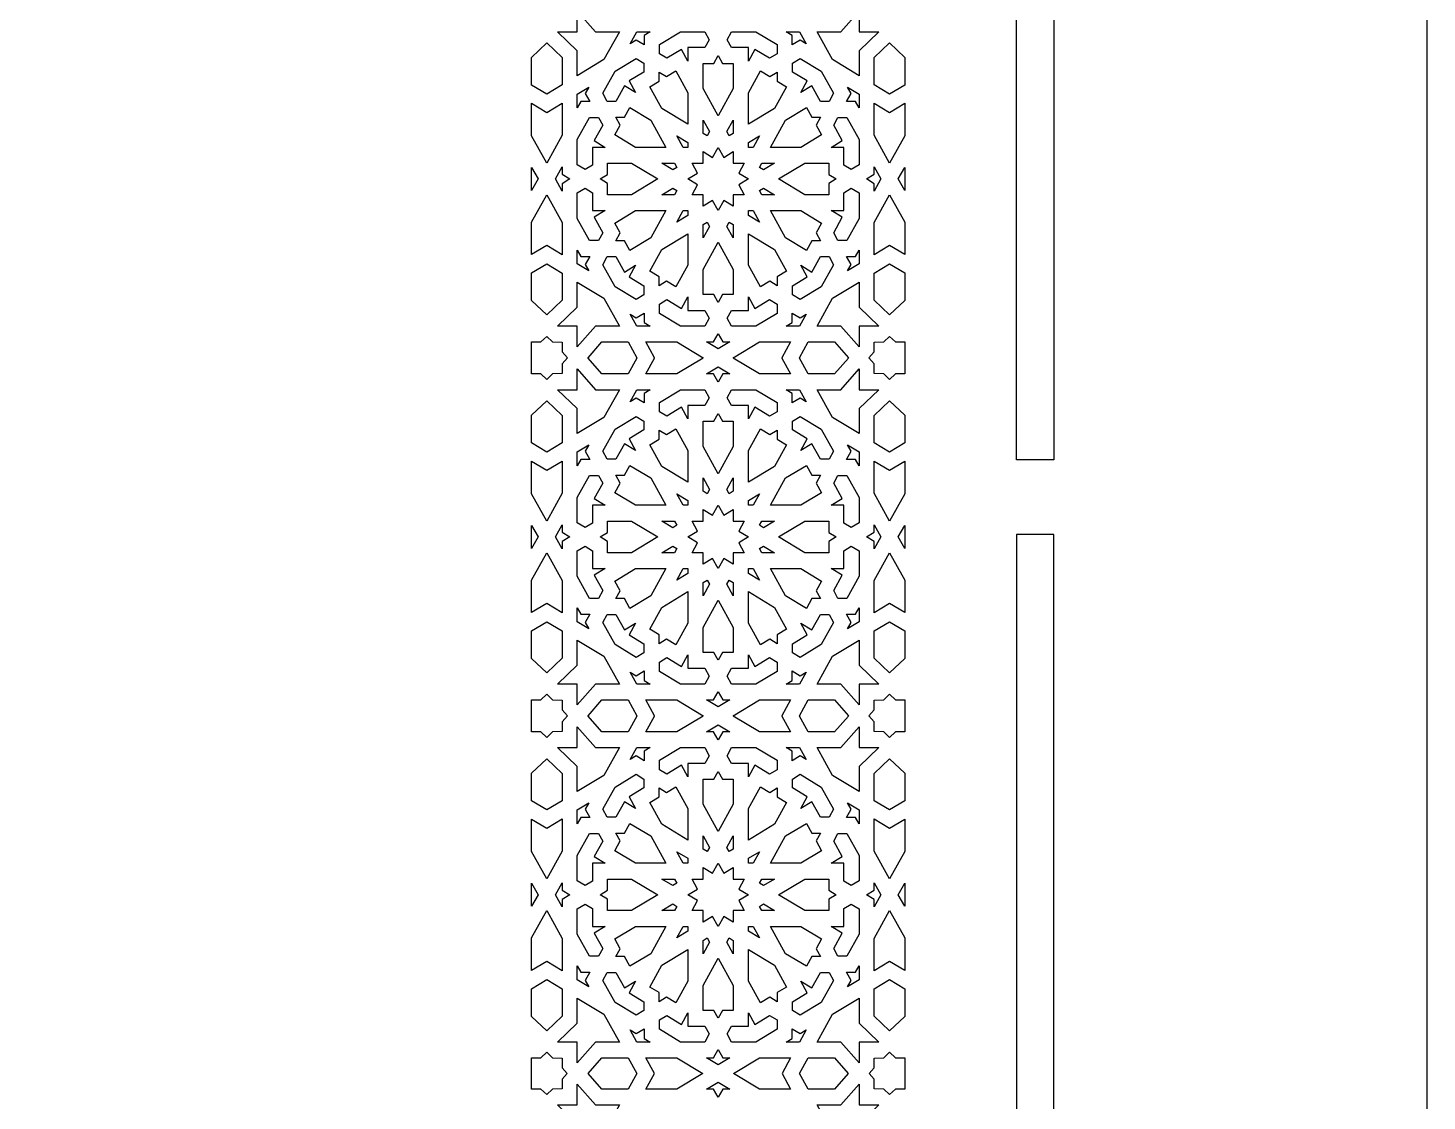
# Model space of a CAD drawing. Extents: x -375 to 375, y -1025 to 1025.
# Drawn here: x 0 to 375, y 17.6 to 305.3 of the extents above; entities that cross this region are included whole.
import ezdxf

# ---------------------------------------------------------------- set-up
doc = ezdxf.new("R2010")
doc.units = 0
doc.layers.add('LAYER_1', color=18, linetype='CONTINUOUS')

msp = doc.modelspace()

# ---------------------------------------------------------------- linework, layer by layer
at = {"layer": 'LAYER_1'}
for points in [[(-375, -1025), (375, -1025), (375, 1025), (-375, 1025)], [(265, 189.54), (265, 503.89), (275, 503.89), (275, 189.54)], [(152.08, 304.33), (158.51, 304.33), (154.38, 296.85), (147.23, 292.54), (147.23, 299.26), (141.92, 304.33), (147.23, 304.33), (147.23, 309.88)], [(222.77, 304.33), (228.08, 304.33), (222.77, 299.26), (222.77, 292.54), (215.62, 296.85), (211.49, 304.33), (217.92, 304.33), (222.77, 309.88)], [(165.14, 303.35), (165.14, 300.81), (163.04, 302.08), (161.41, 301.09), (163.2, 304.33), (166.77, 304.33)], [(182.61, 302.15), (181.46, 300.09), (176.89, 300.09), (176.89, 296.47), (175.16, 299.6), (171.21, 297.21), (169.23, 298.41), (169.23, 300.91), (174.88, 304.33), (181.41, 304.33)], [(200.77, 300.91), (200.77, 298.41), (198.8, 297.21), (194.84, 299.6), (193.11, 296.47), (193.11, 300.09), (188.54, 300.09), (187.39, 302.15), (188.59, 304.33), (195.12, 304.33)], [(208.59, 301.09), (206.96, 302.08), (204.86, 300.81), (204.86, 303.35), (203.23, 304.33), (206.8, 304.33)], [(143.18, 297.39), (143.18, 290.09), (139.05, 287.6), (135, 290.04), (135, 297.46), (139.05, 301.32)], [(235, 297.46), (235, 290.04), (230.95, 287.6), (226.82, 290.09), (226.82, 297.39), (230.95, 301.32)], [(165.08, 295.91), (165.08, 293.52), (161.12, 291.13), (162.85, 288), (159.86, 289.81), (157.57, 285.67), (155.29, 285.67), (154.09, 287.84), (157.35, 293.75), (163.01, 297.16)], [(186.16, 295.84), (189.05, 295.84), (189.05, 289.13), (185, 281.8), (180.95, 289.13), (180.95, 295.84), (183.84, 295.84), (185, 297.94)], [(212.65, 293.75), (215.91, 287.84), (214.71, 285.67), (212.43, 285.67), (210.14, 289.81), (207.15, 288), (208.88, 291.13), (204.92, 293.52), (204.92, 295.91), (206.99, 297.16)], [(176.89, 287.99), (176.89, 279.53), (169.88, 283.76), (166.67, 289.58), (169.17, 291.09), (169.17, 293.51), (171.18, 292.3), (173.68, 293.81)], [(198.82, 292.3), (200.83, 293.51), (200.83, 291.09), (203.33, 289.58), (200.12, 283.76), (193.11, 279.53), (193.11, 287.99), (196.32, 293.81)], [(149.39, 287.81), (150.6, 285.61), (148.17, 285.61), (147.23, 283.91), (147.23, 287.64), (150.33, 289.51)], [(222.77, 287.64), (222.77, 283.91), (221.83, 285.61), (219.4, 285.61), (220.61, 287.81), (219.67, 289.51)], [(143.18, 276.57), (139.05, 269.09), (135, 276.42), (135, 285.15), (139.05, 282.7), (143.18, 285.19)], [(230.95, 282.7), (235, 285.15), (235, 276.42), (230.95, 269.09), (226.82, 276.57), (226.82, 285.19)], [(154.04, 279.27), (151.75, 275.13), (154.75, 273.33), (151.29, 273.33), (151.29, 268.55), (149.31, 267.35), (147.23, 268.61), (147.23, 275.43), (150.5, 281.34), (152.9, 281.34)], [(166.91, 280.66), (170.96, 273.33), (162.86, 273.33), (157.3, 276.68), (158.74, 279.3), (157.58, 281.4), (159.9, 281.4), (161.34, 284.01)], [(210.1, 281.4), (212.42, 281.4), (211.26, 279.3), (212.7, 276.68), (207.14, 273.33), (199.04, 273.33), (203.09, 280.66), (208.66, 284.01)], [(222.77, 275.43), (222.77, 268.61), (220.69, 267.35), (218.71, 268.55), (218.71, 273.33), (215.25, 273.33), (218.25, 275.13), (215.96, 279.27), (217.1, 281.34), (219.5, 281.34)], [(182.66, 277.56), (182.03, 276.43), (180.95, 277.08), (180.95, 280.65)], [(189.05, 277.08), (187.97, 276.43), (187.34, 277.56), (189.05, 280.65)], [(176.9, 274.63), (176.9, 273.33), (175.65, 273.33), (173.94, 276.41)], [(194.36, 273.33), (193.11, 273.33), (193.11, 274.63), (196.06, 276.41)], [(186.48, 270.63), (189.05, 272.18), (189.05, 269.09), (192.01, 269.09), (190.53, 266.4), (193.1, 264.85), (190.53, 263.3), (192.01, 260.62), (189.05, 260.62), (189.05, 257.52), (186.48, 259.07), (185, 256.39), (183.52, 259.07), (180.95, 257.52), (180.95, 260.62), (177.99, 260.62), (179.47, 263.3), (176.9, 264.85), (179.47, 266.4), (177.99, 269.09), (180.95, 269.09), (180.95, 272.18), (183.52, 270.63), (185, 273.32)], [(136.71, 264.85), (135, 261.76), (135, 264.85), (135, 267.94)], [(143.18, 266.12), (145.28, 264.85), (143.18, 263.58), (143.18, 261.62), (141.39, 264.85), (143.18, 268.09)], [(168.79, 264.85), (161.77, 260.62), (155.35, 260.62), (155.35, 263.64), (153.34, 264.85), (155.35, 266.06), (155.35, 269.09), (161.77, 269.09)], [(173.93, 267.95), (172.85, 267.3), (169.89, 269.09), (173.3, 269.09)], [(197.16, 267.3), (196.07, 267.95), (196.7, 269.09), (200.11, 269.09)], [(214.65, 266.06), (216.66, 264.85), (214.65, 263.64), (214.65, 260.62), (208.23, 260.62), (201.21, 264.85), (208.23, 269.09), (214.65, 269.09)], [(228.61, 264.85), (226.82, 261.62), (226.82, 263.58), (224.72, 264.85), (226.82, 266.12), (226.82, 268.09)], [(235, 264.85), (235, 261.76), (233.29, 264.85), (235, 267.94)], [(143.18, 253.14), (143.18, 244.51), (139.05, 247), (135, 244.56), (135, 253.28), (139.05, 260.61)], [(151.29, 261.16), (151.29, 256.38), (154.75, 256.38), (151.75, 254.57), (154.04, 250.43), (152.9, 248.36), (150.5, 248.36), (147.23, 254.27), (147.23, 261.1), (149.31, 262.35)], [(173.93, 261.75), (173.3, 260.62), (169.89, 260.62), (172.85, 262.4)], [(200.11, 260.62), (196.7, 260.62), (196.07, 261.75), (197.16, 262.4)], [(222.77, 261.1), (222.77, 254.27), (219.5, 248.36), (217.1, 248.36), (215.96, 250.43), (218.25, 254.57), (215.25, 256.38), (218.71, 256.38), (218.71, 261.16), (220.69, 262.35)], [(235, 253.28), (235, 244.56), (230.95, 247), (226.82, 244.51), (226.82, 253.14), (230.95, 260.61)], [(166.91, 249.05), (161.34, 245.69), (159.9, 248.31), (157.58, 248.31), (158.74, 250.4), (157.3, 253.02), (162.86, 256.38), (170.96, 256.38)], [(176.9, 255.07), (173.94, 253.29), (175.65, 256.38), (176.9, 256.38)], [(196.06, 253.29), (193.11, 255.07), (193.11, 256.38), (194.36, 256.38)], [(212.7, 253.02), (211.26, 250.4), (212.42, 248.31), (210.1, 248.31), (208.66, 245.69), (203.09, 249.05), (199.04, 256.38), (207.14, 256.38)], [(182.66, 252.15), (180.95, 249.06), (180.95, 252.62), (182.03, 253.28)], [(189.05, 252.62), (189.05, 249.06), (187.34, 252.15), (187.97, 253.28)], [(176.89, 241.71), (173.68, 235.9), (171.18, 237.41), (169.17, 236.2), (169.17, 238.62), (166.67, 240.13), (169.88, 245.94), (176.89, 250.18)], [(189.05, 240.58), (189.05, 233.86), (186.16, 233.86), (185, 231.76), (183.84, 233.86), (180.95, 233.86), (180.95, 240.58), (185, 247.91)], [(200.12, 245.94), (203.33, 240.13), (200.83, 238.62), (200.83, 236.2), (198.82, 237.41), (196.32, 235.9), (193.11, 241.71), (193.11, 250.18)], [(148.17, 244.09), (150.6, 244.09), (149.39, 241.9), (150.33, 240.2), (147.23, 242.06), (147.23, 245.79)], [(159.86, 239.9), (162.85, 241.7), (161.12, 238.58), (165.08, 236.19), (165.08, 233.8), (163.01, 232.54), (157.35, 235.96), (154.09, 241.86), (155.29, 244.04), (157.57, 244.04)], [(215.91, 241.86), (212.65, 235.96), (206.99, 232.54), (204.92, 233.8), (204.92, 236.19), (208.88, 238.58), (207.15, 241.7), (210.14, 239.9), (212.43, 244.04), (214.71, 244.04)], [(222.77, 242.06), (219.67, 240.2), (220.61, 241.9), (219.4, 244.09), (221.83, 244.09), (222.77, 245.79)], [(143.18, 239.61), (143.18, 232.32), (139.05, 228.38), (135, 232.24), (135, 239.66), (139.05, 242.1)], [(235, 239.66), (235, 232.24), (230.95, 228.38), (226.82, 232.32), (226.82, 239.61), (230.95, 242.1)], [(154.38, 232.85), (158.51, 225.38), (152.08, 225.38), (147.23, 219.83), (147.23, 225.38), (141.92, 225.38), (147.23, 230.45), (147.23, 237.16)], [(222.77, 230.45), (228.08, 225.38), (222.77, 225.38), (222.77, 219.82), (217.92, 225.38), (211.49, 225.38), (215.62, 232.85), (222.77, 237.16)], [(176.89, 229.62), (181.46, 229.62), (182.61, 227.55), (181.41, 225.38), (174.88, 225.38), (169.23, 228.79), (169.23, 231.3), (171.21, 232.49), (175.16, 230.1), (176.89, 233.23)], [(194.84, 230.1), (198.8, 232.49), (200.77, 231.3), (200.77, 228.79), (195.12, 225.38), (188.59, 225.38), (187.39, 227.55), (188.54, 229.62), (193.11, 229.62), (193.11, 233.23)], [(165.14, 226.36), (166.77, 225.38), (163.2, 225.38), (161.41, 228.61), (163.04, 227.63), (165.14, 228.9)], [(206.96, 227.63), (208.59, 228.61), (206.8, 225.38), (203.23, 225.38), (204.86, 226.36), (204.86, 228.9)], [(140.62, 221.14), (143.18, 221.06), (143.18, 218.47), (144.58, 216.86), (143.18, 215.26), (143.18, 212.67), (140.62, 212.59), (139.05, 211.09), (137.47, 212.59), (135, 212.59), (135, 216.86), (135, 221.14), (137.47, 221.14), (139.05, 222.64)], [(186.21, 221.14), (188.09, 221.14), (185, 219.27), (181.91, 221.14), (183.79, 221.14), (185, 223.34)], [(232.53, 221.14), (235, 221.14), (235, 216.86), (235, 212.59), (232.53, 212.59), (230.95, 211.09), (229.38, 212.59), (226.82, 212.67), (226.82, 215.26), (225.42, 216.86), (226.82, 218.47), (226.82, 221.06), (229.38, 221.14), (230.95, 222.64)], [(163.24, 216.91), (163.21, 216.86), (163.24, 216.82), (160.9, 212.59), (153.8, 212.59), (150.11, 216.82), (150.14, 216.86), (150.11, 216.91), (153.8, 221.14), (160.9, 221.14)], [(180.94, 216.91), (180.87, 216.86), (180.94, 216.82), (173.93, 212.59), (165.58, 212.59), (167.92, 216.82), (167.9, 216.86), (167.92, 216.91), (165.58, 221.14), (173.93, 221.14)], [(202.08, 216.91), (202.1, 216.86), (202.08, 216.82), (204.42, 212.59), (196.07, 212.59), (189.06, 216.82), (189.13, 216.86), (189.06, 216.91), (196.07, 221.14), (204.42, 221.14)], [(219.89, 216.91), (219.86, 216.86), (219.89, 216.82), (216.2, 212.59), (209.1, 212.59), (206.76, 216.82), (206.79, 216.86), (206.76, 216.91), (209.1, 221.14), (216.2, 221.14)], [(152.08, 208.35), (158.51, 208.35), (154.38, 200.88), (147.23, 196.56), (147.23, 203.28), (141.92, 208.35), (147.23, 208.35), (147.23, 213.9)], [(188.09, 212.59), (186.21, 212.59), (185, 210.39), (183.79, 212.59), (181.91, 212.59), (185, 214.46)], [(222.77, 208.35), (228.08, 208.35), (222.77, 203.28), (222.77, 196.56), (215.62, 200.88), (211.49, 208.35), (217.92, 208.35), (222.77, 213.9)], [(165.14, 207.37), (165.14, 204.83), (163.04, 206.1), (161.41, 205.12), (163.2, 208.35), (166.77, 208.35)], [(182.61, 206.18), (181.46, 204.11), (176.89, 204.11), (176.89, 200.5), (175.16, 203.62), (171.21, 201.23), (169.23, 202.43), (169.23, 204.94), (174.88, 208.35), (181.41, 208.35)], [(200.77, 204.94), (200.77, 202.43), (198.8, 201.23), (194.84, 203.62), (193.11, 200.5), (193.11, 204.11), (188.54, 204.11), (187.39, 206.18), (188.59, 208.35), (195.12, 208.35)], [(208.59, 205.12), (206.96, 206.1), (204.86, 204.83), (204.86, 207.37), (203.23, 208.35), (206.8, 208.35)], [(143.18, 201.41), (143.18, 194.11), (139.05, 191.62), (135, 194.07), (135, 201.48), (139.05, 205.35)], [(235, 201.48), (235, 194.07), (230.95, 191.62), (226.82, 194.11), (226.82, 201.41), (230.95, 205.35)], [(165.08, 199.93), (165.08, 197.54), (161.12, 195.15), (162.85, 192.02), (159.86, 193.83), (157.57, 189.69), (155.29, 189.69), (154.09, 191.86), (157.35, 197.77), (163.01, 201.18)], [(186.16, 199.87), (189.05, 199.87), (189.05, 193.15), (185, 185.82), (180.95, 193.15), (180.95, 199.87), (183.84, 199.87), (185, 201.96)], [(212.65, 197.77), (215.91, 191.86), (214.71, 189.69), (212.43, 189.69), (210.14, 193.83), (207.15, 192.02), (208.88, 195.15), (204.92, 197.54), (204.92, 199.93), (206.99, 201.18)], [(176.89, 192.01), (176.89, 183.55), (169.88, 187.78), (166.67, 193.6), (169.17, 195.11), (169.17, 197.53), (171.18, 196.32), (173.68, 197.83)], [(198.82, 196.32), (200.83, 197.53), (200.83, 195.11), (203.33, 193.6), (200.12, 187.78), (193.11, 183.55), (193.11, 192.01), (196.32, 197.83)], [(149.39, 191.83), (150.6, 189.63), (148.17, 189.63), (147.23, 187.93), (147.23, 191.67), (150.33, 193.53)], [(222.77, 191.67), (222.77, 187.93), (221.83, 189.63), (219.4, 189.63), (220.61, 191.83), (219.67, 193.53)], [(143.18, 180.59), (139.05, 173.12), (135, 180.45), (135, 189.17), (139.05, 186.73), (143.18, 189.22)], [(166.91, 184.68), (170.96, 177.35), (162.86, 177.35), (157.3, 180.71), (158.74, 183.32), (157.58, 185.42), (159.9, 185.42), (161.34, 188.04)], [(210.1, 185.42), (212.42, 185.42), (211.26, 183.32), (212.7, 180.71), (207.14, 177.35), (199.04, 177.35), (203.09, 184.68), (208.66, 188.04)], [(230.95, 186.73), (235, 189.17), (235, 180.45), (230.95, 173.12), (226.82, 180.59), (226.82, 189.22)], [(154.04, 183.29), (151.75, 179.15), (154.75, 177.35), (151.29, 177.35), (151.29, 172.57), (149.31, 171.38), (147.23, 172.63), (147.23, 179.45), (150.5, 185.36), (152.9, 185.36)], [(182.66, 181.58), (182.03, 180.45), (180.95, 181.1), (180.95, 184.67)], [(189.05, 181.1), (187.97, 180.45), (187.34, 181.58), (189.05, 184.67)], [(222.77, 179.45), (222.77, 172.63), (220.69, 171.38), (218.71, 172.57), (218.71, 177.35), (215.25, 177.35), (218.25, 179.15), (215.96, 183.29), (217.1, 185.36), (219.5, 185.36)], [(176.9, 178.65), (176.9, 177.35), (175.65, 177.35), (173.94, 180.44)], [(194.36, 177.35), (193.11, 177.35), (193.11, 178.65), (196.06, 180.44)], [(186.48, 174.66), (189.05, 176.21), (189.05, 173.11), (192.01, 173.11), (190.53, 170.42), (193.1, 168.87), (190.53, 167.32), (192.01, 164.64), (189.05, 164.64), (189.05, 161.54), (186.48, 163.09), (185, 160.41), (183.52, 163.09), (180.95, 161.54), (180.95, 164.64), (177.99, 164.64), (179.47, 167.32), (176.9, 168.87), (179.47, 170.42), (177.99, 173.11), (180.95, 173.11), (180.95, 176.21), (183.52, 174.66), (185, 177.34)], [(168.79, 168.87), (161.77, 164.64), (155.35, 164.64), (155.35, 167.66), (153.34, 168.87), (155.35, 170.09), (155.35, 173.11), (161.77, 173.11)], [(173.93, 171.98), (172.85, 171.32), (169.89, 173.11), (173.3, 173.11)], [(197.16, 171.32), (196.07, 171.98), (196.7, 173.11), (200.11, 173.11)], [(214.65, 170.09), (216.66, 168.87), (214.65, 167.66), (214.65, 164.64), (208.23, 164.64), (201.21, 168.87), (208.23, 173.11), (214.65, 173.11)], [(136.71, 168.87), (135, 165.78), (135, 168.87), (135, 171.96)], [(143.18, 170.15), (145.28, 168.87), (143.18, 167.6), (143.18, 165.64), (141.39, 168.87), (143.18, 172.11)], [(228.61, 168.87), (226.82, 165.64), (226.82, 167.6), (224.72, 168.87), (226.82, 170.15), (226.82, 172.11)], [(235, 168.87), (235, 165.78), (233.29, 168.87), (235, 171.96)], [(265, -169.54), (275, -169.54), (275, 169.54), (265, 169.54)], [(151.29, 165.18), (151.29, 160.4), (154.75, 160.4), (151.75, 158.59), (154.04, 154.46), (152.9, 152.39), (150.5, 152.39), (147.23, 158.3), (147.23, 165.12), (149.31, 166.37)], [(173.93, 165.77), (173.3, 164.64), (169.89, 164.64), (172.85, 166.42)], [(200.11, 164.64), (196.7, 164.64), (196.07, 165.77), (197.16, 166.42)], [(222.77, 165.12), (222.77, 158.3), (219.5, 152.39), (217.1, 152.39), (215.96, 154.46), (218.25, 158.59), (215.25, 160.4), (218.71, 160.4), (218.71, 165.18), (220.69, 166.37)], [(143.18, 157.16), (143.18, 148.53), (139.05, 151.02), (135, 148.58), (135, 157.3), (139.05, 164.63)], [(235, 157.3), (235, 148.58), (230.95, 151.02), (226.82, 148.53), (226.82, 157.16), (230.95, 164.63)], [(166.91, 153.07), (161.34, 149.71), (159.9, 152.33), (157.58, 152.33), (158.74, 154.43), (157.3, 157.04), (162.86, 160.4), (170.96, 160.4)], [(176.9, 159.1), (173.94, 157.31), (175.65, 160.4), (176.9, 160.4)], [(196.06, 157.31), (193.11, 159.1), (193.11, 160.4), (194.36, 160.4)], [(212.7, 157.04), (211.26, 154.43), (212.42, 152.33), (210.1, 152.33), (208.66, 149.71), (203.09, 153.07), (199.04, 160.4), (207.14, 160.4)], [(176.89, 145.74), (173.68, 139.92), (171.18, 141.43), (169.17, 140.22), (169.17, 142.64), (166.67, 144.15), (169.88, 149.97), (176.89, 154.2)], [(182.66, 156.17), (180.95, 153.08), (180.95, 156.65), (182.03, 157.3)], [(189.05, 156.65), (189.05, 153.08), (187.34, 156.17), (187.97, 157.3)], [(200.12, 149.97), (203.33, 144.15), (200.83, 142.64), (200.83, 140.22), (198.82, 141.43), (196.32, 139.92), (193.11, 145.74), (193.11, 154.2)], [(189.05, 144.6), (189.05, 137.88), (186.16, 137.88), (185, 135.79), (183.84, 137.88), (180.95, 137.88), (180.95, 144.6), (185, 151.93)], [(148.17, 148.12), (150.6, 148.12), (149.39, 145.92), (150.33, 144.22), (147.23, 146.08), (147.23, 149.82)], [(159.86, 143.92), (162.85, 145.73), (161.12, 142.6), (165.08, 140.21), (165.08, 137.82), (163.01, 136.57), (157.35, 139.98), (154.09, 145.89), (155.29, 148.06), (157.57, 148.06)], [(215.91, 145.89), (212.65, 139.98), (206.99, 136.57), (204.92, 137.82), (204.92, 140.21), (208.88, 142.6), (207.15, 145.73), (210.14, 143.92), (212.43, 148.06), (214.71, 148.06)], [(222.77, 146.08), (219.67, 144.22), (220.61, 145.92), (219.4, 148.12), (221.83, 148.12), (222.77, 149.82)], [(143.18, 143.64), (143.18, 136.34), (139.05, 132.4), (135, 136.26), (135, 143.68), (139.05, 146.13)], [(235, 143.68), (235, 136.26), (230.95, 132.4), (226.82, 136.34), (226.82, 143.64), (230.95, 146.13)], [(154.38, 136.87), (158.51, 129.4), (152.08, 129.4), (147.23, 123.85), (147.23, 129.4), (141.92, 129.4), (147.23, 134.47), (147.23, 141.19)], [(222.77, 134.47), (228.08, 129.4), (222.77, 129.4), (222.77, 123.85), (217.92, 129.4), (211.49, 129.4), (215.62, 136.87), (222.77, 141.19)], [(176.89, 133.64), (181.46, 133.64), (182.61, 131.57), (181.41, 129.4), (174.88, 129.4), (169.23, 132.81), (169.23, 135.32), (171.21, 136.51), (175.16, 134.13), (176.89, 137.25)], [(194.84, 134.13), (198.8, 136.51), (200.77, 135.32), (200.77, 132.81), (195.12, 129.4), (188.59, 129.4), (187.39, 131.57), (188.54, 133.64), (193.11, 133.64), (193.11, 137.25)], [(165.14, 130.38), (166.77, 129.4), (163.2, 129.4), (161.41, 132.63), (163.04, 131.65), (165.14, 132.92)], [(206.96, 131.65), (208.59, 132.63), (206.8, 129.4), (203.23, 129.4), (204.86, 130.38), (204.86, 132.92)], [(140.62, 125.16), (143.18, 125.08), (143.18, 122.49), (144.58, 120.89), (143.18, 119.28), (143.18, 116.69), (140.62, 116.61), (139.05, 115.11), (137.47, 116.61), (135, 116.61), (135, 120.89), (135, 125.16), (137.47, 125.16), (139.05, 126.66)], [(163.24, 120.93), (163.21, 120.89), (163.24, 120.84), (160.9, 116.61), (153.8, 116.61), (150.11, 120.84), (150.14, 120.89), (150.11, 120.93), (153.8, 125.16), (160.9, 125.16)], [(180.94, 120.93), (180.87, 120.89), (180.94, 120.84), (173.93, 116.61), (165.58, 116.61), (167.92, 120.84), (167.9, 120.89), (167.92, 120.93), (165.58, 125.16), (173.93, 125.16)], [(186.21, 125.16), (188.09, 125.16), (185, 123.29), (181.91, 125.16), (183.79, 125.16), (185, 127.36)], [(202.08, 120.93), (202.1, 120.89), (202.08, 120.84), (204.42, 116.61), (196.07, 116.61), (189.06, 120.84), (189.13, 120.89), (189.06, 120.93), (196.07, 125.16), (204.42, 125.16)], [(219.89, 120.93), (219.86, 120.89), (219.89, 120.84), (216.2, 116.61), (209.1, 116.61), (206.76, 120.84), (206.79, 120.89), (206.76, 120.93), (209.1, 125.16), (216.2, 125.16)], [(232.53, 125.16), (235, 125.16), (235, 120.89), (235, 116.61), (232.53, 116.61), (230.95, 115.11), (229.38, 116.61), (226.82, 116.69), (226.82, 119.28), (225.42, 120.89), (226.82, 122.49), (226.82, 125.08), (229.38, 125.16), (230.95, 126.66)], [(152.08, 112.37), (158.51, 112.37), (154.38, 104.9), (147.23, 100.58), (147.23, 107.3), (141.92, 112.37), (147.23, 112.37), (147.23, 117.92)], [(188.09, 116.61), (186.21, 116.61), (185, 114.41), (183.79, 116.61), (181.91, 116.61), (185, 118.48)], [(222.77, 112.37), (228.08, 112.37), (222.77, 107.3), (222.77, 100.59), (215.62, 104.9), (211.49, 112.37), (217.92, 112.37), (222.77, 117.92)], [(143.18, 105.43), (143.18, 98.14), (139.05, 95.65), (135, 98.09), (135, 105.51), (139.05, 109.37)], [(165.14, 111.39), (165.14, 108.85), (163.04, 110.12), (161.41, 109.14), (163.2, 112.37), (166.77, 112.37)], [(182.61, 110.2), (181.46, 108.13), (176.89, 108.13), (176.89, 104.52), (175.16, 107.65), (171.21, 105.26), (169.23, 106.45), (169.23, 108.96), (174.88, 112.37), (181.41, 112.37)], [(200.77, 108.96), (200.77, 106.45), (198.8, 105.26), (194.84, 107.65), (193.11, 104.52), (193.11, 108.13), (188.54, 108.13), (187.39, 110.2), (188.59, 112.37), (195.12, 112.37)], [(208.59, 109.14), (206.96, 110.12), (204.86, 108.85), (204.86, 111.39), (203.23, 112.37), (206.8, 112.37)], [(235, 105.51), (235, 98.09), (230.95, 95.65), (226.82, 98.14), (226.82, 105.43), (230.95, 109.37)], [(165.08, 103.95), (165.08, 101.56), (161.12, 99.17), (162.85, 96.05), (159.86, 97.85), (157.57, 93.71), (155.29, 93.71), (154.09, 95.89), (157.35, 101.79), (163.01, 105.21)], [(186.16, 103.89), (189.05, 103.89), (189.05, 97.17), (185, 89.84), (180.95, 97.17), (180.95, 103.89), (183.84, 103.89), (185, 105.99)], [(212.65, 101.79), (215.91, 95.89), (214.71, 93.71), (212.43, 93.71), (210.14, 97.85), (207.15, 96.05), (208.88, 99.17), (204.92, 101.56), (204.92, 103.95), (206.99, 105.21)], [(176.89, 96.04), (176.89, 87.57), (169.88, 91.8), (166.67, 97.62), (169.17, 99.13), (169.17, 101.55), (171.18, 100.34), (173.68, 101.85)], [(198.82, 100.34), (200.83, 101.55), (200.83, 99.13), (203.33, 97.62), (200.12, 91.8), (193.11, 87.57), (193.11, 96.04), (196.32, 101.85)], [(149.39, 95.85), (150.6, 93.66), (148.17, 93.66), (147.23, 91.96), (147.23, 95.69), (150.33, 97.55)], [(222.77, 95.69), (222.77, 91.96), (221.83, 93.66), (219.4, 93.66), (220.61, 95.85), (219.67, 97.55)], [(143.18, 84.61), (139.05, 77.14), (135, 84.47), (135, 93.19), (139.05, 90.75), (143.18, 93.24)], [(166.91, 88.7), (170.96, 81.37), (162.86, 81.37), (157.3, 84.73), (158.74, 87.35), (157.58, 89.44), (159.9, 89.44), (161.34, 92.06)], [(210.1, 89.44), (212.42, 89.44), (211.26, 87.35), (212.7, 84.73), (207.14, 81.37), (199.04, 81.37), (203.09, 88.7), (208.66, 92.06)], [(230.95, 90.75), (235, 93.19), (235, 84.47), (230.95, 77.14), (226.82, 84.61), (226.82, 93.24)], [(154.04, 87.32), (151.75, 83.18), (154.75, 81.37), (151.29, 81.37), (151.29, 76.59), (149.31, 75.4), (147.23, 76.65), (147.23, 83.48), (150.5, 89.38), (152.9, 89.38)], [(182.66, 85.6), (182.03, 84.47), (180.95, 85.12), (180.95, 88.69)], [(189.05, 85.12), (187.97, 84.47), (187.34, 85.6), (189.05, 88.69)], [(222.77, 83.48), (222.77, 76.65), (220.69, 75.4), (218.71, 76.59), (218.71, 81.37), (215.25, 81.37), (218.25, 83.18), (215.96, 87.32), (217.1, 89.38), (219.5, 89.38)], [(176.9, 82.68), (176.9, 81.37), (175.65, 81.37), (173.94, 84.46)], [(194.36, 81.37), (193.11, 81.37), (193.11, 82.68), (196.06, 84.46)], [(186.48, 78.68), (189.05, 80.23), (189.05, 77.13), (192.01, 77.13), (190.53, 74.45), (193.1, 72.9), (190.53, 71.35), (192.01, 68.66), (189.05, 68.66), (189.05, 65.57), (186.48, 67.12), (185, 64.43), (183.52, 67.12), (180.95, 65.57), (180.95, 68.66), (177.99, 68.66), (179.47, 71.35), (176.9, 72.9), (179.47, 74.45), (177.99, 77.13), (180.95, 77.13), (180.95, 80.23), (183.52, 78.68), (185, 81.36)], [(136.71, 72.9), (135, 69.81), (135, 72.9), (135, 75.99)], [(143.18, 74.17), (145.28, 72.9), (143.18, 71.63), (143.18, 69.66), (141.39, 72.9), (143.18, 76.13)], [(168.79, 72.9), (161.77, 68.66), (155.35, 68.66), (155.35, 71.69), (153.34, 72.9), (155.35, 74.11), (155.35, 77.13), (161.77, 77.13)], [(173.93, 76), (172.85, 75.35), (169.89, 77.13), (173.3, 77.13)], [(197.16, 75.35), (196.07, 76), (196.7, 77.13), (200.11, 77.13)], [(214.65, 74.11), (216.66, 72.9), (214.65, 71.69), (214.65, 68.66), (208.23, 68.66), (201.21, 72.9), (208.23, 77.13), (214.65, 77.13)], [(228.61, 72.9), (226.82, 69.66), (226.82, 71.63), (224.72, 72.9), (226.82, 74.17), (226.82, 76.13)], [(235, 72.9), (235, 69.81), (233.29, 72.9), (235, 75.99)], [(143.18, 61.18), (143.18, 52.55), (139.05, 55.05), (135, 52.6), (135, 61.33), (139.05, 68.66)], [(151.29, 69.2), (151.29, 64.42), (154.75, 64.42), (151.75, 62.62), (154.04, 58.48), (152.9, 56.41), (150.5, 56.41), (147.23, 62.32), (147.23, 69.14), (149.31, 70.4)], [(173.93, 69.79), (173.3, 68.66), (169.89, 68.66), (172.85, 70.45)], [(200.11, 68.66), (196.7, 68.66), (196.07, 69.79), (197.16, 70.45)], [(222.77, 69.14), (222.77, 62.32), (219.5, 56.41), (217.1, 56.41), (215.96, 58.48), (218.25, 62.62), (215.25, 64.42), (218.71, 64.42), (218.71, 69.2), (220.69, 70.4)], [(235, 61.33), (235, 52.6), (230.95, 55.05), (226.82, 52.55), (226.82, 61.18), (230.95, 68.66)], [(166.91, 57.09), (161.34, 53.74), (159.9, 56.35), (157.58, 56.35), (158.74, 58.45), (157.3, 61.07), (162.86, 64.42), (170.96, 64.42)], [(176.9, 63.12), (173.94, 61.34), (175.65, 64.42), (176.9, 64.42)], [(196.06, 61.34), (193.11, 63.12), (193.11, 64.42), (194.36, 64.42)], [(212.7, 61.07), (211.26, 58.45), (212.42, 56.35), (210.1, 56.35), (208.66, 53.74), (203.09, 57.09), (199.04, 64.42), (207.14, 64.42)], [(182.66, 60.19), (180.95, 57.1), (180.95, 60.67), (182.03, 61.32)], [(189.05, 60.67), (189.05, 57.1), (187.34, 60.19), (187.97, 61.32)], [(176.89, 49.76), (173.68, 43.94), (171.18, 45.45), (169.17, 44.24), (169.17, 46.66), (166.67, 48.17), (169.88, 53.99), (176.89, 58.22)], [(200.12, 53.99), (203.33, 48.17), (200.83, 46.66), (200.83, 44.24), (198.82, 45.45), (196.32, 43.94), (193.11, 49.76), (193.11, 58.22)], [(148.17, 52.14), (150.6, 52.14), (149.39, 49.94), (150.33, 48.24), (147.23, 50.11), (147.23, 53.84)], [(189.05, 48.62), (189.05, 41.9), (186.16, 41.9), (185, 39.81), (183.84, 41.9), (180.95, 41.9), (180.95, 48.62), (185, 55.95)], [(222.77, 50.11), (219.67, 48.24), (220.61, 49.94), (219.4, 52.14), (221.83, 52.14), (222.77, 53.84)], [(143.18, 47.66), (143.18, 40.36), (139.05, 36.43), (135, 40.29), (135, 47.71), (139.05, 50.15)], [(159.86, 47.94), (162.85, 49.75), (161.12, 46.62), (165.08, 44.23), (165.08, 41.84), (163.01, 40.59), (157.35, 44), (154.09, 49.91), (155.29, 52.08), (157.57, 52.08)], [(215.91, 49.91), (212.65, 44), (206.99, 40.59), (204.92, 41.84), (204.92, 44.23), (208.88, 46.62), (207.15, 49.75), (210.14, 47.94), (212.43, 52.08), (214.71, 52.08)], [(235, 47.71), (235, 40.29), (230.95, 36.43), (226.82, 40.36), (226.82, 47.66), (230.95, 50.15)], [(154.38, 40.9), (158.51, 33.42), (152.08, 33.42), (147.23, 27.87), (147.23, 33.42), (141.92, 33.42), (147.23, 38.49), (147.23, 45.21)], [(222.77, 38.49), (228.08, 33.42), (222.77, 33.42), (222.77, 27.87), (217.92, 33.42), (211.49, 33.42), (215.62, 40.9), (222.77, 45.21)], [(176.89, 37.66), (181.46, 37.66), (182.61, 35.59), (181.41, 33.42), (174.88, 33.42), (169.23, 36.84), (169.23, 39.34), (171.21, 40.54), (175.16, 38.15), (176.89, 41.28)], [(194.84, 38.15), (198.8, 40.54), (200.77, 39.34), (200.77, 36.84), (195.12, 33.42), (188.59, 33.42), (187.39, 35.59), (188.54, 37.66), (193.11, 37.66), (193.11, 41.28)], [(165.14, 34.4), (166.77, 33.42), (163.2, 33.42), (161.41, 36.65), (163.04, 35.67), (165.14, 36.94)], [(206.96, 35.67), (208.59, 36.65), (206.8, 33.42), (203.23, 33.42), (204.86, 34.4), (204.86, 36.94)], [(140.62, 29.18), (143.18, 29.1), (143.18, 26.51), (144.5, 25), (143.18, 23.48), (143.18, 20.9), (140.62, 20.82), (139.05, 19.31), (137.47, 20.82), (135, 20.82), (135, 25), (135, 29.18), (137.47, 29.18), (139.05, 30.68)], [(186.21, 29.18), (188.09, 29.18), (185, 27.32), (181.91, 29.18), (183.79, 29.18), (185, 31.38)], [(232.53, 29.18), (235, 29.18), (235, 25), (235, 20.82), (232.53, 20.82), (230.95, 19.31), (229.38, 20.82), (226.82, 20.9), (226.82, 23.48), (225.5, 25), (226.82, 26.51), (226.82, 29.1), (229.38, 29.18), (230.95, 30.68)], [(163.21, 25), (160.9, 20.82), (153.8, 20.82), (150.15, 25), (153.8, 29.18), (160.9, 29.18)], [(180.86, 25), (173.93, 20.82), (165.58, 20.82), (167.89, 25), (165.58, 29.18), (173.93, 29.18)], [(202.11, 25), (204.42, 20.82), (196.07, 20.82), (189.14, 25), (196.07, 29.18), (204.42, 29.18)], [(219.85, 25), (216.2, 20.82), (209.1, 20.82), (206.79, 25), (209.1, 29.18), (216.2, 29.18)], [(188.09, 20.82), (186.21, 20.82), (185, 18.62), (183.79, 20.82), (181.91, 20.82), (185, 22.68)], [(152.08, 16.57), (158.51, 16.57), (154.38, 9.1), (147.23, 4.79), (147.23, 11.51), (141.92, 16.57), (147.23, 16.57), (147.23, 22.13)], [(222.77, 16.57), (228.08, 16.57), (222.77, 11.51), (222.77, 4.79), (215.62, 9.1), (211.49, 16.57), (217.92, 16.57), (222.77, 22.13)]]:
    msp.add_lwpolyline(points, close=True, dxfattribs=at)

doc.saveas('drawing.dxf')
